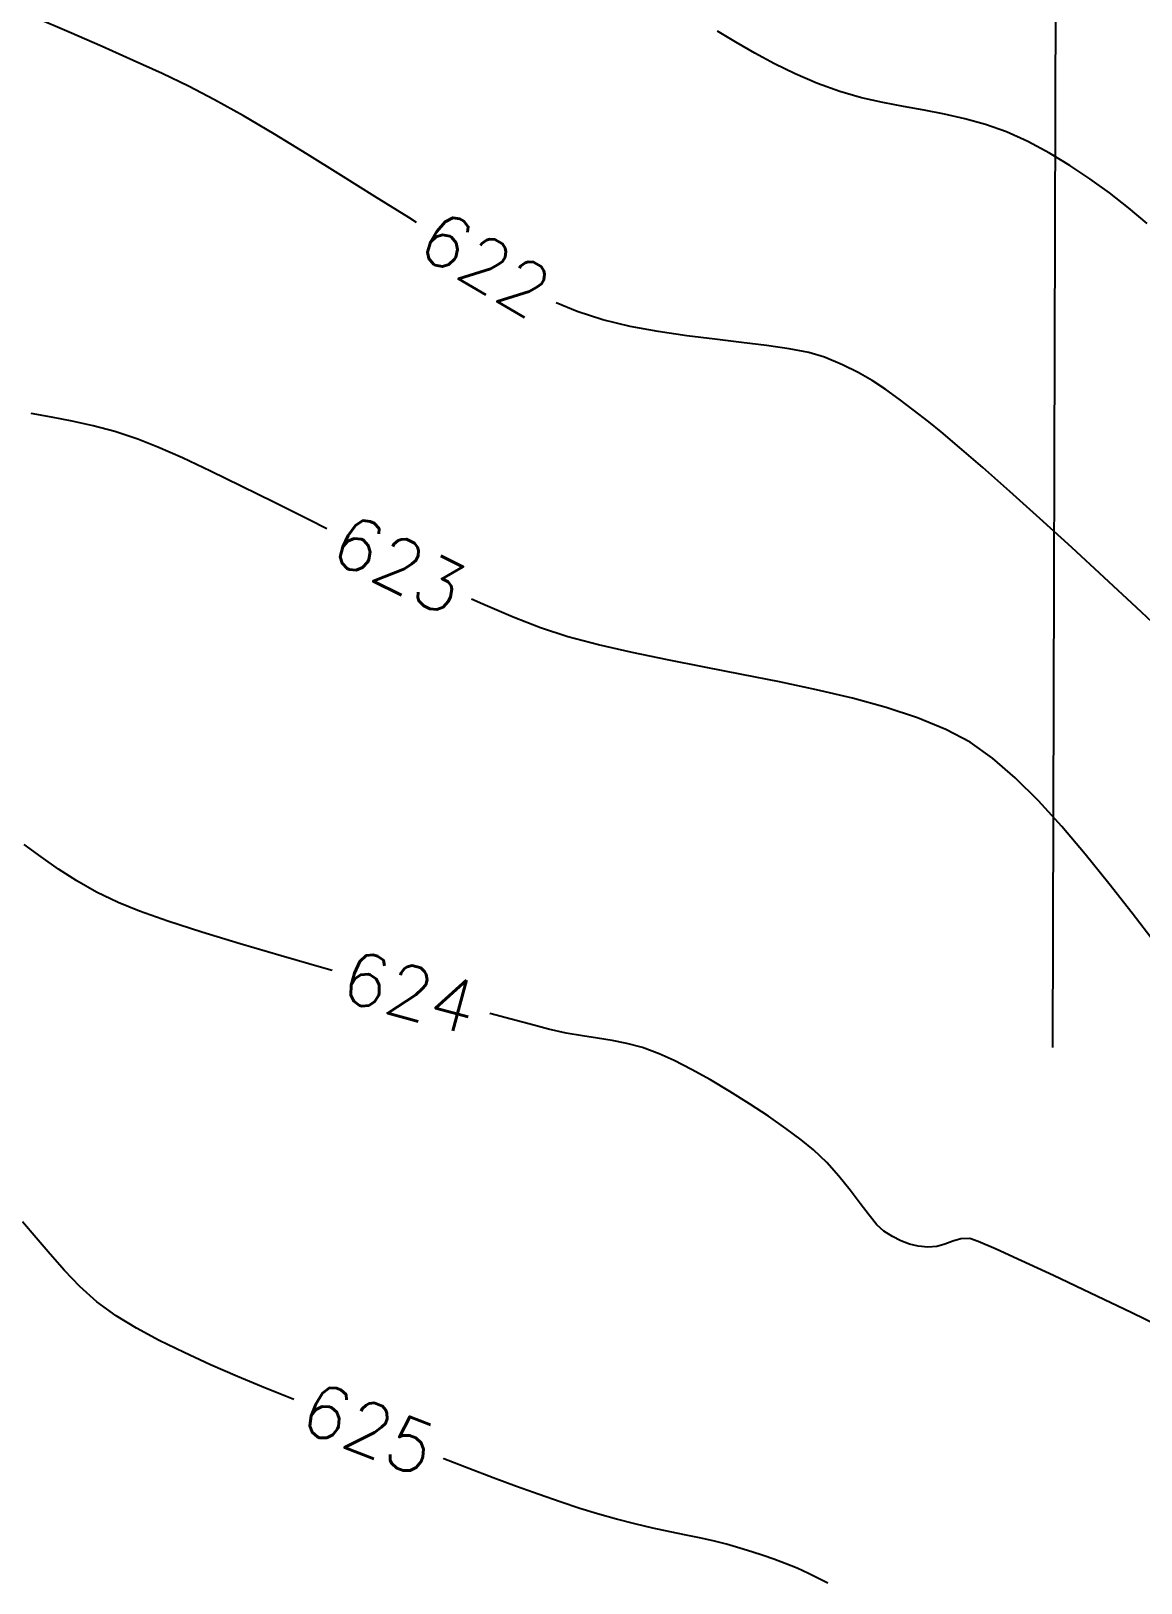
# Model space of a CAD drawing. Header units: feet. Extents: x 26064 to 27719, y 16802 to 28989.
# Drawn here: x 26285.6 to 26336.5, y 17831.7 to 17902.8 of the extents above; entities that cross this region are included whole.
import ezdxf

# ---------------------------------------------------------------- set-up
doc = ezdxf.new("R2010")
doc.units = ezdxf.units.FT
doc.header["$LTSCALE"] = 50
doc.header["$MEASUREMENT"] = 0
doc.linetypes.add('HIDDEN', pattern=[0.375, 0.25, -0.125])
doc.linetypes.add('HIDN25', pattern=[0.0938, 0.0625, -0.0313])
for name, color, linetype in [('CONT-MJR', 160, 'HIDDEN'), ('CONT-MNR', 55, 'HIDN25'), ('FUTURE-CURB-F', 250, 'Continuous')]:
    doc.layers.add(name, color=color, linetype=linetype)
doc.styles.add('l60', font='simplex', dxfattribs={"height": 2.4})

msp = doc.modelspace()

# ---------------------------------------------------------------- linework, layer by layer
at = {"layer": 'CONT-MJR', "color": 7}
for p, q in [((26285.88574, 17847.5287, 625), (26285.24647, 17848.26382, 625)), ((26286.52047, 17846.77663, 625), (26285.88574, 17847.5287, 625)), ((26287.17739, 17846.02499, 625), (26286.52047, 17846.77663, 625)), ((26287.88326, 17845.2912, 625), (26287.17739, 17846.02499, 625)), ((26288.66482, 17844.59264, 625), (26287.88326, 17845.2912, 625)), ((26289.54884, 17843.94672, 625), (26288.66482, 17844.59264, 625)), ((26290.47407, 17843.387, 625), (26289.54884, 17843.94672, 625)), ((26291.51703, 17842.82631, 625), (26290.47407, 17843.387, 625)), ((26292.65359, 17842.26827, 625), (26291.51703, 17842.82631, 625)), ((26293.8596, 17841.71653, 625), (26292.65359, 17842.26827, 625)), ((26295.11092, 17841.17474, 625), (26293.8596, 17841.71653, 625)), ((26296.38343, 17840.64653, 625), (26295.11092, 17841.17474, 625)), ((26297.65298, 17840.13554, 625), (26296.38343, 17840.64653, 625)), ((26297.68726, 17840.12202, 625), (26297.65298, 17840.13554, 625)), ((26304.55326, 17837.40581, 625), (26304.54183, 17837.41033, 625)), ((26305.69829, 17836.96135, 625), (26304.55326, 17837.40581, 625)), ((26306.81457, 17836.537, 625), (26305.69829, 17836.96135, 625)), ((26307.89166, 17836.13732, 625), (26306.81457, 17836.537, 625)), ((26308.91909, 17835.76687, 625), (26307.89166, 17836.13732, 625)), ((26309.8864, 17835.43025, 625), (26308.91909, 17835.76687, 625)), ((26310.78314, 17835.132, 625), (26309.8864, 17835.43025, 625)), ((26311.59883, 17834.87672, 625), (26310.78314, 17835.132, 625)), ((26312.46319, 17834.63236, 625), (26311.59883, 17834.87672, 625)), ((26313.31277, 17834.4185, 625), (26312.46319, 17834.63236, 625)), ((26314.13686, 17834.22996, 625), (26313.31277, 17834.4185, 625)), ((26314.9247, 17834.0616, 625), (26314.13686, 17834.22996, 625)), ((26315.66555, 17833.90826, 625), (26314.9247, 17834.0616, 625)), ((26316.34869, 17833.76476, 625), (26315.66555, 17833.90826, 625)), ((26316.96336, 17833.62597, 625), (26316.34869, 17833.76476, 625)), ((26317.49884, 17833.48672, 625), (26316.96336, 17833.62597, 625)), ((26318.11482, 17833.30815, 625), (26317.49884, 17833.48672, 625)), ((26318.6668, 17833.14191, 625), (26318.11482, 17833.30815, 625)), ((26319.17998, 17832.97731, 625), (26318.6668, 17833.14191, 625)), ((26319.67957, 17832.80369, 625), (26319.17998, 17832.97731, 625)), ((26320.19079, 17832.61038, 625), (26319.67957, 17832.80369, 625)), ((26320.73884, 17832.38672, 625), (26320.19079, 17832.61038, 625)), ((26321.26655, 17832.15108, 625), (26320.73884, 17832.38672, 625)), ((26321.72305, 17831.92434, 625), (26321.26655, 17832.15108, 625)), ((26322.14293, 17831.69951, 625), (26321.72305, 17831.92434, 625))]:
    msp.add_line(p, q, dxfattribs=at)
at = {"layer": 'CONT-MNR', "color": 7, "extrusion": (-0.390397, -0.920646, 0)}
msp.add_line((26287.38748, 17902.76969, 622), (26285.81357, 17903.4371, 622), dxfattribs=at)
at = {"layer": 'CONT-MNR', "color": 7}
for p, q in [((26288.90052, 17902.11239, 622), (26287.38748, 17902.76969, 622)), ((26317.94003, 17902.30335, 621), (26317.08821, 17902.81651, 621)), ((26290.33043, 17901.47421, 622), (26288.90052, 17902.11239, 622)), ((26318.80725, 17901.80017, 621), (26317.94003, 17902.30335, 621)), ((26321.66784, 17900.41303, 621), (26320.65452, 17900.84876, 621)), ((26322.69992, 17900.04403, 621), (26321.66784, 17900.41303, 621)), ((26294.04922, 17899.67012, 622), (26292.85184, 17900.29115, 622)), ((26323.6979, 17899.76006, 621), (26322.69992, 17900.04403, 621)), ((26325.62033, 17899.35399, 621), (26324.66897, 17899.53781, 621)), ((26299.83238, 17896.21811, 622), (26298.29049, 17897.1754, 622)), ((26301.39421, 17895.24037, 622), (26299.83238, 17896.21811, 622)), ((26334.15772, 17896.04785, 621), (26333.24209, 17896.65915, 621)), ((26335.04947, 17895.39757, 621), (26334.15772, 17896.04785, 621)), ((26335.9227, 17894.71128, 621), (26335.04947, 17895.39757, 621)), ((26303.30696, 17894.04637, 622), (26302.94952, 17894.26763, 622)), ((26315.68199, 17888.85355, 622), (26314.37926, 17889.04652, 622)), ((26324.18278, 17886.79976, 622), (26323.53237, 17887.174, 622)), ((26324.79879, 17886.39582, 622), (26324.18278, 17886.79976, 622)), ((26325.41454, 17885.9527, 622), (26324.79879, 17886.39582, 622)), ((26326.06418, 17885.46097, 622), (26325.41454, 17885.9527, 622)), ((26287.5219, 17884.94451, 623), (26286.57687, 17885.12521, 623)), ((26288.48971, 17884.7303, 623), (26287.5219, 17884.94451, 623)), ((26293.86208, 17882.65777, 623), (26292.58016, 17883.26103, 623)), ((26330.49003, 17881.71484, 622), (26329.24727, 17882.81573, 622)), ((26296.79226, 17881.2151, 623), (26295.27615, 17881.96858, 623)), ((26298.38032, 17880.419, 623), (26296.79226, 17881.2151, 623)), ((26333.3213, 17879.15924, 622), (26331.86391, 17880.48213, 622)), ((26299.19797, 17880.00913, 623), (26298.38032, 17880.419, 623)), ((26334.81458, 17877.7878, 622), (26333.3213, 17879.15924, 622)), ((26310.2391, 17875.06606, 623), (26308.98312, 17875.47303, 623)), ((26313.17961, 17874.3405, 623), (26311.64792, 17874.69143, 623)), ((26314.80421, 17874.00462, 623), (26313.17961, 17874.3405, 623)), ((26326.26125, 17871.34896, 623), (26324.82516, 17871.82147, 623)), ((26328.66312, 17870.23303, 623), (26327.55055, 17870.82236, 623)), ((26330.73561, 17868.60374, 623), (26329.68923, 17869.50896, 623)), ((26331.79697, 17867.54715, 623), (26330.73561, 17868.60374, 623)), ((26333.94352, 17865.09887, 623), (26332.86803, 17866.36894, 623)), ((26288.64619, 17863.36477, 624), (26287.74363, 17863.88011, 624)), ((26289.63369, 17862.88483, 624), (26288.64619, 17863.36477, 624)), ((26293.46881, 17861.53891, 624), (26291.91198, 17862.04132, 624)), ((26295.22018, 17861.00252, 624), (26293.46881, 17861.53891, 624)), ((26307.64096, 17857.54307, 624), (26306.66524, 17857.80208, 624)), ((26309.35369, 17857.09483, 624), (26308.68324, 17857.26915, 624)), ((26312.26551, 17856.57144, 624), (26311.59611, 17856.6763, 624)), ((26313.65186, 17856.24399, 624), (26312.94162, 17856.43677, 624)), ((26316.76976, 17854.76124, 624), (26315.90936, 17855.24316, 624)), ((26318.56027, 17853.66558, 624), (26317.66443, 17854.22803, 624)), ((26320.924, 17852.02353, 624), (26320.22314, 17852.54126, 624)), ((26322.10207, 17850.98452, 624), (26321.49369, 17851.56483, 624)), ((26322.65978, 17850.35448, 624), (26322.10207, 17850.98452, 624)), ((26323.16755, 17849.71404, 624), (26322.65978, 17850.35448, 624)), ((26323.6261, 17849.10253, 624), (26323.16755, 17849.71404, 624)), ((26325.49802, 17847.38671, 624), (26325.11183, 17847.5821, 624)), ((26325.88613, 17847.24369, 624), (26325.49802, 17847.38671, 624)), ((26326.29006, 17847.14806, 624), (26325.88613, 17847.24369, 624)), ((26327.8722, 17847.37766, 624), (26327.5162, 17847.23791, 624)), ((26328.24136, 17847.48322, 624), (26327.8722, 17847.37766, 624)), ((26329.04342, 17847.35864, 624), (26328.65369, 17847.49483, 624)), ((26331.0216, 17846.47911, 624), (26329.85366, 17847.00988, 624)), ((26336.04353, 17844.10024, 624), (26334.17935, 17844.99375, 624))]:
    msp.add_line(p, q, dxfattribs=at)
at = {"layer": 'CONT-MNR', "color": 7, "extrusion": (0.476161, 0.879358, 0)}
msp.add_line((26319.70654, 17901.31322, 621), (26318.80725, 17901.80017, 621), dxfattribs=at)
at = {"layer": 'CONT-MNR', "color": 7, "extrusion": (-0.418358, -0.908282, 0)}
msp.add_line((26291.65495, 17900.86413, 622), (26290.33043, 17901.47421, 622), dxfattribs=at)
at = {"layer": 'CONT-MNR', "color": 7, "extrusion": (-0.439981, -0.898007, 0)}
msp.add_line((26320.65452, 17900.84876, 621), (26319.70654, 17901.31322, 621), dxfattribs=at)
at = {"layer": 'CONT-MNR', "color": 7, "extrusion": (0.431798, 0.90197, 0)}
msp.add_line((26292.85184, 17900.29115, 622), (26291.65495, 17900.86413, 622), dxfattribs=at)
at = {"layer": 'CONT-MNR', "color": 7, "extrusion": (-0.489738, -0.871869, 0)}
msp.add_line((26295.37244, 17898.92685, 622), (26294.04922, 17899.67012, 622), dxfattribs=at)
at = {"layer": 'CONT-MNR', "color": 7, "extrusion": (-0.223102, -0.974795, 0)}
msp.add_line((26324.66897, 17899.53781, 621), (26323.6979, 17899.76006, 621), dxfattribs=at)
at = {"layer": 'CONT-MNR', "color": 7, "extrusion": (-0.508477, -0.861075, 0)}
msp.add_line((26296.79502, 17898.0868, 622), (26295.37244, 17898.92685, 622), dxfattribs=at)
at = {"layer": 'CONT-MNR', "color": 7, "extrusion": (-0.176861, -0.984236, 0)}
msp.add_line((26326.55918, 17899.18528, 621), (26325.62033, 17899.35399, 621), dxfattribs=at)
at = {"layer": 'CONT-MNR', "color": 7, "extrusion": (0.186166, 0.982518, 0)}
msp.add_line((26327.49273, 17899.00839, 621), (26326.55918, 17899.18528, 621), dxfattribs=at)
at = {"layer": 'CONT-MNR', "color": 7, "extrusion": (-0.21742, -0.976078, 0)}
msp.add_line((26328.42817, 17898.80002, 621), (26327.49273, 17899.00839, 621), dxfattribs=at)
at = {"layer": 'CONT-MNR', "color": 7, "extrusion": (-0.268382, -0.963313, 0)}
msp.add_line((26329.3727, 17898.53688, 621), (26328.42817, 17898.80002, 621), dxfattribs=at)
at = {"layer": 'CONT-MNR', "color": 7, "extrusion": (-0.334666, -0.942337, 0)}
msp.add_line((26330.33352, 17898.19564, 621), (26329.3727, 17898.53688, 621), dxfattribs=at)
at = {"layer": 'CONT-MNR', "color": 7, "extrusion": (0.520409, 0.853917, 0)}
msp.add_line((26298.29049, 17897.1754, 622), (26296.79502, 17898.0868, 622), dxfattribs=at)
at = {"layer": 'CONT-MNR', "color": 7, "extrusion": (-0.410112, -0.912035, 0)}
msp.add_line((26331.31784, 17897.75303, 621), (26330.33352, 17898.19564, 621), dxfattribs=at)
at = {"layer": 'CONT-MNR', "color": 7, "extrusion": (0.472095, 0.881548, 0)}
msp.add_line((26332.29724, 17897.22853, 621), (26331.31784, 17897.75303, 621), dxfattribs=at)
at = {"layer": 'CONT-MNR', "color": 7, "extrusion": (0.516143, 0.856503, 0)}
msp.add_line((26333.24209, 17896.65915, 621), (26332.29724, 17897.22853, 621), dxfattribs=at)
at = {"layer": 'CONT-MNR', "color": 7, "extrusion": (0.530263, 0.847833, 0)}
msp.add_line((26302.94952, 17894.26763, 622), (26301.39421, 17895.24037, 622), dxfattribs=at)
at = {"layer": 'CONT-MNR', "color": 7, "extrusion": (-0.64158, -0.767056, 0)}
msp.add_line((26336.78273, 17893.99193, 621), (26335.9227, 17894.71128, 621), dxfattribs=at)
at = {"layer": 'CONT-MNR', "color": 7, "extrusion": (-0.449282, -0.89339, 0)}
msp.add_line((26309.70161, 17890.36952, 622), (26309.69737, 17890.37166, 622), dxfattribs=at)
at = {"layer": 'CONT-MNR', "color": 7, "extrusion": (-0.391368, -0.920234, 0)}
msp.add_line((26310.66184, 17889.96115, 622), (26309.70161, 17890.36952, 622), dxfattribs=at)
at = {"layer": 'CONT-MNR', "color": 7, "extrusion": (-0.30382, -0.952729, 0)}
msp.add_line((26311.83813, 17889.58603, 622), (26310.66184, 17889.96115, 622), dxfattribs=at)
at = {"layer": 'CONT-MNR', "color": 7, "extrusion": (-0.233548, -0.972345, 0)}
msp.add_line((26313.08762, 17889.28592, 622), (26311.83813, 17889.58603, 622), dxfattribs=at)
at = {"layer": 'CONT-MNR', "color": 7, "extrusion": (-0.182242, -0.983254, 0)}
msp.add_line((26314.37926, 17889.04652, 622), (26313.08762, 17889.28592, 622), dxfattribs=at)
at = {"layer": 'CONT-MNR', "color": 7, "extrusion": (-0.124391, -0.992233, 0)}
msp.add_line((26316.96473, 17888.69274, 622), (26315.68199, 17888.85355, 622), dxfattribs=at)
at = {"layer": 'CONT-MNR', "color": 7, "extrusion": (-0.115275, -0.993334, 0)}
msp.add_line((26318.19645, 17888.5498, 622), (26316.96473, 17888.69274, 622), dxfattribs=at)
at = {"layer": 'CONT-MNR', "color": 7, "extrusion": (-0.12033, -0.992734, 0)}
msp.add_line((26319.34608, 17888.41046, 622), (26318.19645, 17888.5498, 622), dxfattribs=at)
at = {"layer": 'CONT-MNR', "color": 7, "extrusion": (-0.143264, -0.989685, 0)}
msp.add_line((26320.38256, 17888.26042, 622), (26319.34608, 17888.41046, 622), dxfattribs=at)
at = {"layer": 'CONT-MNR', "color": 7, "extrusion": (-0.192471, -0.981303, 0)}
msp.add_line((26321.27483, 17888.08541, 622), (26320.38256, 17888.26042, 622), dxfattribs=at)
at = {"layer": 'CONT-MNR', "color": 7, "extrusion": (-0.286317, -0.958135, 0)}
msp.add_line((26321.99184, 17887.87115, 622), (26321.27483, 17888.08541, 622), dxfattribs=at)
at = {"layer": 'CONT-MNR', "color": 7, "extrusion": (-0.385419, -0.922742, 0)}
msp.add_line((26322.81344, 17887.52797, 622), (26321.99184, 17887.87115, 622), dxfattribs=at)
at = {"layer": 'CONT-MNR', "color": 7, "extrusion": (0.441723, 0.897151, 0)}
msp.add_line((26323.53237, 17887.174, 622), (26322.81344, 17887.52797, 622), dxfattribs=at)
at = {"layer": 'CONT-MNR', "color": 7, "extrusion": (-0.608163, -0.793813, 0)}
msp.add_line((26326.78184, 17884.91115, 622), (26326.06418, 17885.46097, 622), dxfattribs=at)
at = {"layer": 'CONT-MNR', "color": 7, "extrusion": (-0.176145, -0.984364, 0)}
msp.add_line((26286.57687, 17885.12521, 623), (26285.64477, 17885.292, 623), dxfattribs=at)
at = {"layer": 'CONT-MNR', "color": 7, "extrusion": (-0.25812, -0.966113, 0)}
msp.add_line((26289.49017, 17884.46301, 623), (26288.48971, 17884.7303, 623), dxfattribs=at)
at = {"layer": 'CONT-MNR', "color": 7, "extrusion": (0.6286, 0.777728, 0)}
msp.add_line((26327.34556, 17884.45552, 622), (26326.78184, 17884.91115, 622), dxfattribs=at)
at = {"layer": 'CONT-MNR', "color": 7, "extrusion": (-0.309926, -0.950761, 0)}
msp.add_line((26290.53312, 17884.12303, 623), (26289.49017, 17884.46301, 623), dxfattribs=at)
at = {"layer": 'CONT-MNR', "color": 7, "extrusion": (-0.36743, -0.930051, 0)}
msp.add_line((26291.46047, 17883.75667, 623), (26290.53312, 17884.12303, 623), dxfattribs=at)
at = {"layer": 'CONT-MNR', "color": 7, "extrusion": (-0.647819, -0.761795, 0)}
msp.add_line((26328.18324, 17883.74317, 622), (26327.34556, 17884.45552, 622), dxfattribs=at)
at = {"layer": 'CONT-MNR', "color": 7, "extrusion": (-0.404776, -0.914416, 0)}
msp.add_line((26292.58016, 17883.26103, 623), (26291.46047, 17883.75667, 623), dxfattribs=at)
at = {"layer": 'CONT-MNR', "color": 7, "extrusion": (0.657065, 0.753834, 0)}
msp.add_line((26329.24727, 17882.81573, 622), (26328.18324, 17883.74317, 622), dxfattribs=at)
at = {"layer": 'CONT-MNR', "color": 7, "extrusion": (0.43812, 0.898916, 0)}
msp.add_line((26295.27615, 17881.96858, 623), (26293.86208, 17882.65777, 623), dxfattribs=at)
at = {"layer": 'CONT-MNR', "color": 7, "extrusion": (-0.667831, -0.744313, 0)}
msp.add_line((26331.86391, 17880.48213, 622), (26330.49003, 17881.71484, 622), dxfattribs=at)
at = {"layer": 'CONT-MNR', "color": 7, "extrusion": (-0.681144, -0.73215, 0)}
msp.add_line((26336.29616, 17876.40944, 622), (26334.81458, 17877.7878, 622), dxfattribs=at)
at = {"layer": 'CONT-MNR', "color": 7, "extrusion": (-0.415832, -0.909441, 0)}
msp.add_line((26306.34644, 17876.5576, 623), (26305.83099, 17876.79329, 623), dxfattribs=at)
at = {"layer": 'CONT-MNR', "color": 7, "extrusion": (-0.39508, -0.918647, 0)}
msp.add_line((26307.73415, 17875.96079, 623), (26306.34644, 17876.5576, 623), dxfattribs=at)
at = {"layer": 'CONT-MNR', "color": 7, "extrusion": (0.686734, 0.726909, 0)}
msp.add_line((26337.7184, 17875.0658, 622), (26336.29616, 17876.40944, 622), dxfattribs=at)
at = {"layer": 'CONT-MNR', "color": 7, "extrusion": (-0.363775, -0.931487, 0)}
msp.add_line((26308.98312, 17875.47303, 623), (26307.73415, 17875.96079, 623), dxfattribs=at)
at = {"layer": 'CONT-MNR', "color": 7, "extrusion": (0.256987, 0.966415, 0)}
msp.add_line((26311.64792, 17874.69143, 623), (26310.2391, 17875.06606, 623), dxfattribs=at)
at = {"layer": 'CONT-MNR', "color": 7, "extrusion": (-0.191616, -0.98147, 0)}
msp.add_line((26316.49176, 17873.67515, 623), (26314.80421, 17874.00462, 623), dxfattribs=at)
at = {"layer": 'CONT-MNR', "color": 7, "extrusion": (-0.189302, -0.981919, 0)}
msp.add_line((26318.21231, 17873.34345, 623), (26316.49176, 17873.67515, 623), dxfattribs=at)
at = {"layer": 'CONT-MNR', "color": 7, "extrusion": (-0.194945, -0.980814, 0)}
msp.add_line((26319.93588, 17873.00088, 623), (26318.21231, 17873.34345, 623), dxfattribs=at)
at = {"layer": 'CONT-MNR', "color": 7, "extrusion": (-0.208718, -0.977976, 0)}
msp.add_line((26321.63252, 17872.63878, 623), (26319.93588, 17873.00088, 623), dxfattribs=at)
at = {"layer": 'CONT-MNR', "color": 7, "extrusion": (-0.23153, -0.972828, 0)}
msp.add_line((26323.27227, 17872.24853, 623), (26321.63252, 17872.63878, 623), dxfattribs=at)
at = {"layer": 'CONT-MNR', "color": 7, "extrusion": (-0.265164, -0.964203, 0)}
msp.add_line((26324.82516, 17871.82147, 623), (26323.27227, 17872.24853, 623), dxfattribs=at)
at = {"layer": 'CONT-MNR', "color": 7, "extrusion": (-0.378113, -0.925759, 0)}
msp.add_line((26327.55055, 17870.82236, 623), (26326.26125, 17871.34896, 623), dxfattribs=at)
at = {"layer": 'CONT-MNR', "color": 7, "extrusion": (-0.576556, -0.817058, 0)}
msp.add_line((26329.68923, 17869.50896, 623), (26328.66312, 17870.23303, 623), dxfattribs=at)
at = {"layer": 'CONT-MNR', "color": 7, "extrusion": (0.739951, 0.672661, 0)}
msp.add_line((26332.86803, 17866.36894, 623), (26331.79697, 17867.54715, 623), dxfattribs=at)
at = {"layer": 'CONT-MNR', "color": 7, "extrusion": (-0.588498, -0.808499, 0)}
msp.add_line((26286.10774, 17864.97924, 624), (26285.33163, 17865.54417, 624), dxfattribs=at)
at = {"layer": 'CONT-MNR', "color": 7, "extrusion": (-0.573479, -0.81922, 0)}
msp.add_line((26286.90461, 17864.42141, 624), (26286.10774, 17864.97924, 624), dxfattribs=at)
at = {"layer": 'CONT-MNR', "color": 7, "extrusion": (0.778323, 0.627864, 0)}
msp.add_line((26335.01816, 17863.76671, 623), (26333.94352, 17865.09887, 623), dxfattribs=at)
at = {"layer": 'CONT-MNR', "color": 7, "extrusion": (0.542128, 0.840296, 0)}
msp.add_line((26287.74363, 17863.88011, 624), (26286.90461, 17864.42141, 624), dxfattribs=at)
at = {"layer": 'CONT-MNR', "color": 7, "extrusion": (0.787326, 0.616537, 0)}
msp.add_line((26336.08666, 17862.40223, 623), (26335.01816, 17863.76671, 623), dxfattribs=at)
at = {"layer": 'CONT-MNR', "color": 7, "extrusion": (-0.370037, -0.929017, 0)}
msp.add_line((26290.61263, 17862.49491, 624), (26289.63369, 17862.88483, 624), dxfattribs=at)
at = {"layer": 'CONT-MNR', "color": 7, "extrusion": (-0.329584, -0.944126, 0)}
msp.add_line((26291.91198, 17862.04132, 624), (26290.61263, 17862.49491, 624), dxfattribs=at)
at = {"layer": 'CONT-MNR', "color": 7, "extrusion": (0.791083, 0.611709, 0)}
msp.add_line((26337.14374, 17861.03517, 623), (26336.08666, 17862.40223, 623), dxfattribs=at)
at = {"layer": 'CONT-MNR', "color": 7, "extrusion": (0.282968, 0.959129, 0)}
msp.add_line((26297.10316, 17860.44699, 624), (26295.22018, 17861.00252, 624), dxfattribs=at)
at = {"layer": 'CONT-MNR', "color": 7, "extrusion": (-0.275725, -0.961237, 0)}
msp.add_line((26299.05484, 17859.88717, 624), (26297.10316, 17860.44699, 624), dxfattribs=at)
at = {"layer": 'CONT-MNR', "color": 7, "extrusion": (-0.270177, -0.962811, 0)}
msp.add_line((26299.44492, 17859.7777, 624), (26299.05484, 17859.88717, 624), dxfattribs=at)
at = {"layer": 'CONT-MNR', "color": 7, "extrusion": (-0.254177, -0.967158, 0)}
msp.add_line((26308.68324, 17857.26915, 624), (26307.64096, 17857.54307, 624), dxfattribs=at)
at = {"layer": 'CONT-MNR', "color": 7, "extrusion": (-0.221769, -0.975099, 0)}
msp.add_line((26310.16764, 17856.90972, 624), (26309.35369, 17857.09483, 624), dxfattribs=at)
at = {"layer": 'CONT-MNR', "color": 7, "extrusion": (-0.173513, -0.984832, 0)}
msp.add_line((26310.90597, 17856.77963, 624), (26310.16764, 17856.90972, 624), dxfattribs=at)
at = {"layer": 'CONT-MNR', "color": 7, "extrusion": (-0.148071, -0.988977, 0)}
msp.add_line((26311.59611, 17856.6763, 624), (26310.90597, 17856.77963, 624), dxfattribs=at)
at = {"layer": 'CONT-MNR', "color": 7, "extrusion": (0.195356, 0.980732, 0)}
msp.add_line((26312.94162, 17856.43677, 624), (26312.26551, 17856.57144, 624), dxfattribs=at)
at = {"layer": 'CONT-MNR', "color": 7, "extrusion": (-0.340121, -0.940382, 0)}
msp.add_line((26314.42369, 17855.96483, 624), (26313.65186, 17856.24399, 624), dxfattribs=at)
at = {"layer": 'CONT-MNR', "color": 7, "extrusion": (0.411942, 0.91121, 0)}
msp.add_line((26315.11631, 17855.65171, 624), (26314.42369, 17855.96483, 624), dxfattribs=at)
at = {"layer": 'CONT-MNR', "color": 7, "extrusion": (0.457966, 0.88897, 0)}
msp.add_line((26315.90936, 17855.24316, 624), (26315.11631, 17855.65171, 624), dxfattribs=at)
at = {"layer": 'CONT-MNR', "color": 7, "extrusion": (0.511964, 0.859007, 0)}
msp.add_line((26317.66443, 17854.22803, 624), (26316.76976, 17854.76124, 624), dxfattribs=at)
at = {"layer": 'CONT-MNR', "color": 7, "extrusion": (-0.550448, -0.83487, 0)}
msp.add_line((26319.4242, 17853.09597, 624), (26318.56027, 17853.66558, 624), dxfattribs=at)
at = {"layer": 'CONT-MNR', "color": 7, "extrusion": (0.570318, 0.821424, 0)}
msp.add_line((26320.22314, 17852.54126, 624), (26319.4242, 17853.09597, 624), dxfattribs=at)
at = {"layer": 'CONT-MNR', "color": 7, "extrusion": (0.627146, 0.778902, 0)}
msp.add_line((26321.49369, 17851.56483, 624), (26320.924, 17852.02353, 624), dxfattribs=at)
at = {"layer": 'CONT-MNR', "color": 7, "extrusion": (0.798153, 0.602455, 0)}
msp.add_line((26324.03616, 17848.55927, 624), (26323.6261, 17849.10253, 624), dxfattribs=at)
at = {"layer": 'CONT-MNR', "color": 7, "extrusion": (0.768893, 0.639378, 0)}
msp.add_line((26324.39845, 17848.1236, 624), (26324.03616, 17848.55927, 624), dxfattribs=at)
at = {"layer": 'CONT-MNR', "color": 7, "extrusion": (-0.675456, -0.7374, 0)}
msp.add_line((26324.71369, 17847.83483, 624), (26324.39845, 17848.1236, 624), dxfattribs=at)
at = {"layer": 'CONT-MNR', "color": 7, "extrusion": (-0.535934, -0.84426, 0)}
msp.add_line((26325.11183, 17847.5821, 624), (26324.71369, 17847.83483, 624), dxfattribs=at)
at = {"layer": 'CONT-MNR', "color": 7, "extrusion": (-0.121828, -0.992551, 0)}
msp.add_line((26326.72369, 17847.09483, 624), (26326.29006, 17847.14806, 624), dxfattribs=at)
at = {"layer": 'CONT-MNR', "color": 7, "extrusion": (0.068666, -0.99764, 0)}
msp.add_line((26327.14337, 17847.12372, 624), (26326.72369, 17847.09483, 624), dxfattribs=at)
at = {"layer": 'CONT-MNR', "color": 7, "extrusion": (0.292849, -0.956159, 0)}
msp.add_line((26327.5162, 17847.23791, 624), (26327.14337, 17847.12372, 624), dxfattribs=at)
at = {"layer": 'CONT-MNR', "color": 7, "extrusion": (0.028168, -0.999603, 0)}
msp.add_line((26328.65369, 17847.49483, 624), (26328.24136, 17847.48322, 624), dxfattribs=at)
at = {"layer": 'CONT-MNR', "color": 7, "extrusion": (-0.395365, -0.918524, 0)}
msp.add_line((26329.85366, 17847.00988, 624), (26329.04342, 17847.35864, 624), dxfattribs=at)
at = {"layer": 'CONT-MNR', "color": 7, "extrusion": (0.422668, 0.906285, 0)}
msp.add_line((26332.48443, 17845.79689, 624), (26331.0216, 17846.47911, 624), dxfattribs=at)
at = {"layer": 'CONT-MNR', "color": 7, "extrusion": (-0.428211, -0.903679, 0)}
msp.add_line((26334.17935, 17844.99375, 624), (26332.48443, 17845.79689, 624), dxfattribs=at)
at = {"layer": 'CONT-MNR', "color": 7, "extrusion": (-0.43548, -0.900198, 0)}
msp.add_line((26338.01418, 17843.14692, 624), (26336.04353, 17844.10024, 624), dxfattribs=at)
at = {"layer": 'FUTURE-CURB-F', "color": 7}
msp.add_line((26332.45265, 17856.24929), (26332.65703, 17926.27837), dxfattribs=at)

# ---------------------------------------------------------------- texts
at = {"layer": 'CONT-MJR', "color": 7, "style": 'l60'}
msp.add_text('625', height=2.4, rotation=338.5931119, dxfattribs=at).set_placement((26297.80735, 17838.78446, 625))
at = {"layer": 'CONT-MNR', "color": 7, "style": 'l60'}
for s, rotation, p in [('622', 329.6851853, (26303.18827, 17892.65467, 622)), ('623', 333.937321, (26299.20053, 17878.64873, 623)), ('624', 344.7998946, (26299.70384, 17858.44228, 624))]:
    msp.add_text(s, height=2.4, rotation=rotation, dxfattribs=at).set_placement(p)

doc.saveas('drawing.dxf')
